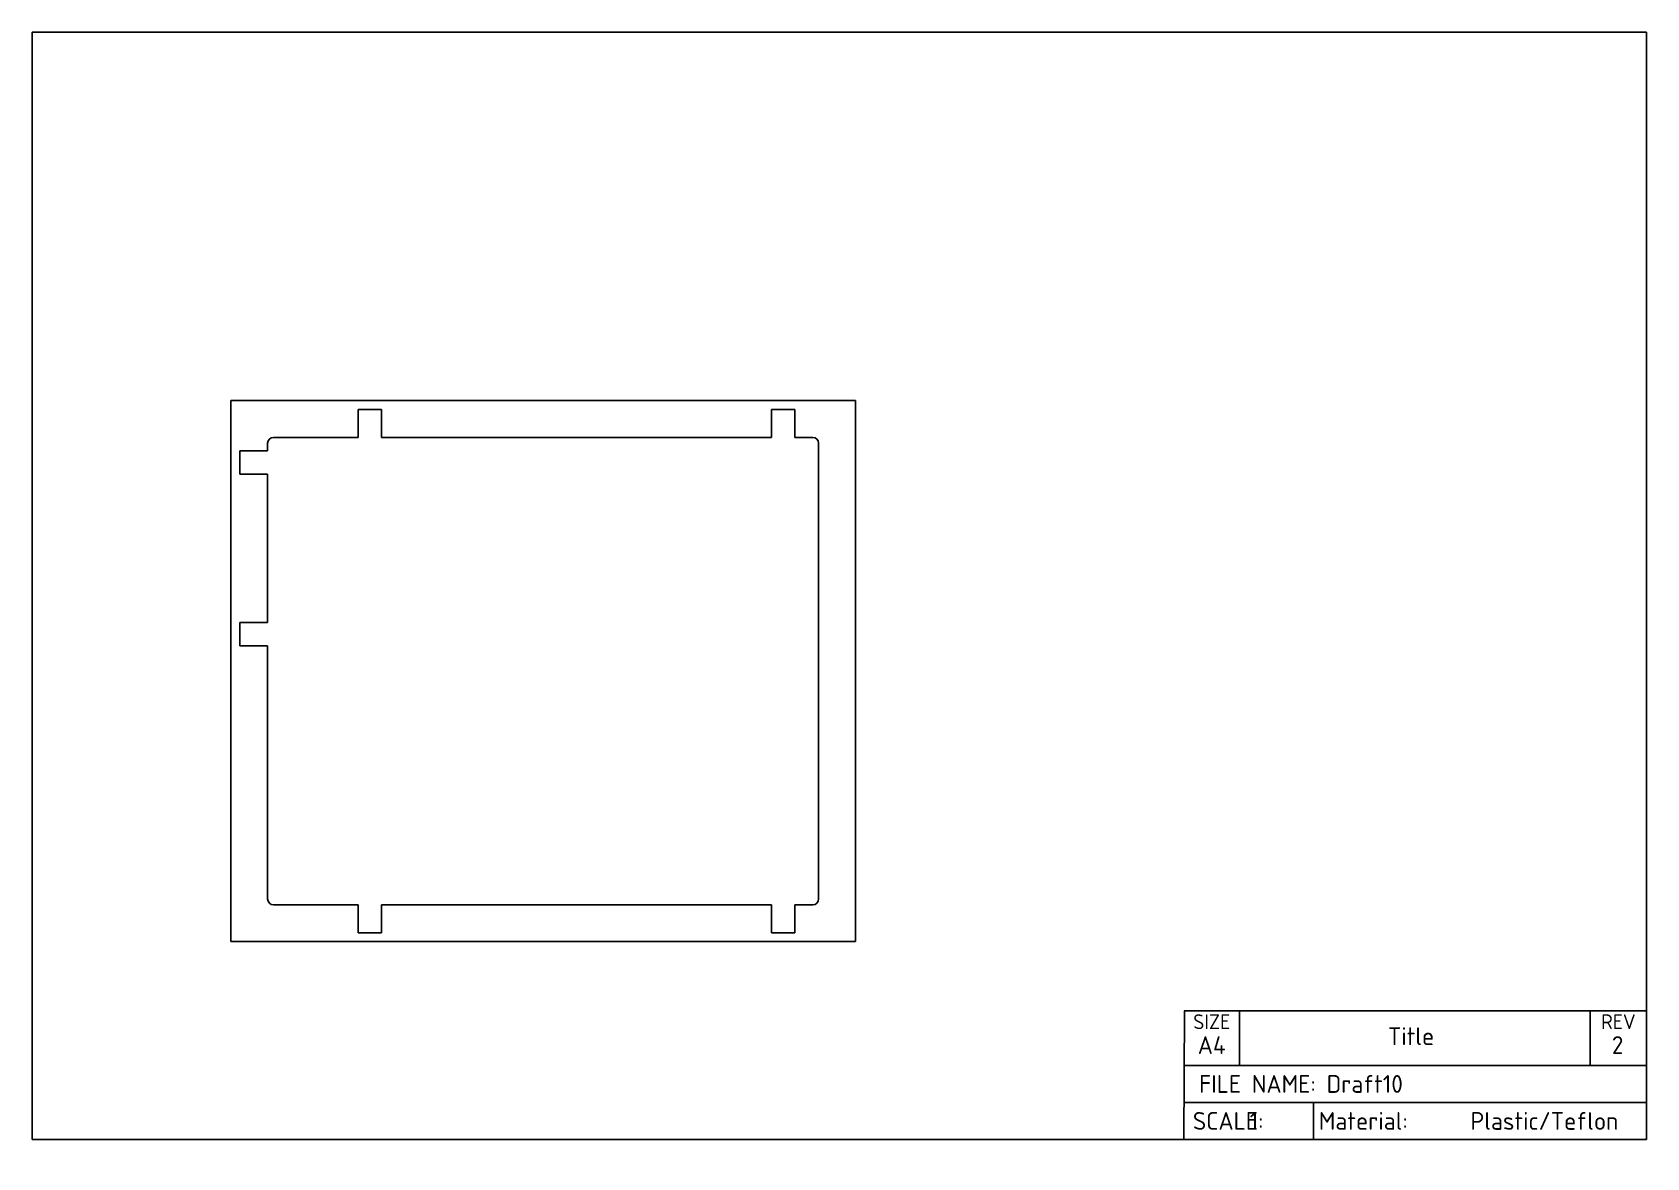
# Model space of a CAD drawing. Header units: millimetres. Extents: x 10 to 287, y 7 to 200.
import ezdxf
from ezdxf.entities.mleader import LeaderData, LeaderLine
from ezdxf.math import Vec2, Vec3

# ---------------------------------------------------------------- set-up
doc = ezdxf.new("R2010")
doc.units = ezdxf.units.MM
doc.layers.add('BOTTOMCOLLAR', color=7, linetype='Continuous')
doc.layers.add('Default', color=7, linetype='Continuous')

# ---------------------------------------------------------------- blocks, each defined once
blk = doc.blocks.new('_DOT')
at = {"color": 0}
blk.add_line((0, 0), (-1, 0), dxfattribs=at)
at = {"color": 0, "const_width": 0.333}
blk.add_lwpolyline([(-0.1665, 0, 1), (0.1665, 0, 1)], format="xyb", close=True, dxfattribs=at)
blk = doc.blocks.new('SE')
at = {"layer": 'BOTTOMCOLLAR', "color": 7, "linetype": 'Continuous'}
for p, q in [((151.24, 136.79), (44.09, 136.79)), ((44.09, 136.79), (44.09, 43.97)), ((151.24, 43.97), (151.24, 136.79)), ((65.94, 135.29), (65.94, 130.49)), ((69.94, 135.29), (65.94, 135.29)), ((69.94, 130.49), (69.94, 135.29)), ((140.84, 135.29), (136.84, 135.29)), ((136.84, 135.29), (136.84, 130.49)), ((140.84, 130.49), (140.84, 135.29)), ((51.39, 130.49), (65.94, 130.49)), ((69.94, 130.49), (136.84, 130.49)), ((140.84, 130.49), (143.94, 130.49)), ((50.39, 128.18), (45.59, 128.18)), ((45.59, 128.18), (45.59, 124.18)), ((50.39, 128.18), (50.39, 129.49)), ((144.94, 129.49), (144.94, 51.27)), ((45.59, 124.18), (50.39, 124.18)), ((50.39, 98.69), (50.39, 124.18)), ((50.39, 98.69), (45.59, 98.69)), ((45.59, 98.69), (45.59, 94.7)), ((45.59, 94.7), (50.39, 94.7)), ((50.39, 51.27), (50.39, 94.7)), ((65.94, 50.27), (51.39, 50.27)), ((65.94, 50.27), (65.94, 45.47)), ((136.84, 50.27), (69.94, 50.27)), ((69.94, 45.47), (69.94, 50.27)), ((136.84, 50.27), (136.84, 45.47)), ((143.94, 50.27), (140.84, 50.27)), ((140.84, 45.47), (140.84, 50.27)), ((69.94, 45.47), (65.94, 45.47)), ((140.84, 45.47), (136.84, 45.47)), ((44.09, 43.97), (151.24, 43.97))]:
    blk.add_line(p, q, dxfattribs=at)
for centre, start, end in [((51.39, 129.49), 90, 180), ((143.94, 129.49), 0, 90), ((51.39, 51.27), 180, 270), ((143.94, 51.27), 270, 0)]:
    blk.add_arc(centre, 1, start, end, dxfattribs=at)

msp = doc.modelspace()

# ---------------------------------------------------------------- linework, layer by layer
at = {"layer": 'Default', "color": 7, "linetype": 'Continuous'}
for p, q in [((287, 200), (10, 200)), ((10, 200), (10, 10)), ((287, 10), (287, 200)), ((207.62, 10), (207.69, 32.08)), ((207.66, 32.07), (287.03, 32.07)), ((217.15, 22.7), (217.15, 32.1)), ((277.35, 22.7), (277.35, 32.1)), ((207.62, 22.7), (287, 22.7)), ((207.62, 16.35), (287, 16.35)), ((229.85, 10), (229.85, 16.35)), ((10, 10), (287, 10))]:
    msp.add_line(p, q, dxfattribs=at)

# ---------------------------------------------------------------- block references
at = {"layer": 'Default'}
msp.add_blockref('SE', (0, 0), dxfattribs=at)

# ---------------------------------------------------------------- texts
for s, insert, char_height, width, attachment_point in [('{\\fSolid Edge ISO|b0||i0||c0|p34;\\C7;\\H2.54;\\W1.;SIZE}', (212.39, 31.47), 2.54, 9.525, 2), ('{\\fSolid Edge ISO|b0||i0||c0|p34;\\C7;\\H2.54;\\W1.;REV}', (282.17, 31.47), 2.54, 9.652, 2), ('{\\fSolid Edge ISO|b1||i0||c0|p34;\\C7;\\H3.048;\\W1.;A4}', (212.39, 26.19), 3.048, 9.525, 5), ('{\\fSolid Edge ISO|b0||i0||c0|p34;\\C7;\\H3.048;\\W1.;SCALE:}', (209.15, 13.18), 3.048, 20.701, 4), ('{\\fSolid Edge ISO|b0||i0||c0|p34;\\C7;\\H3.048;\\W1.;Material:}', (230.77, 13.18), 3.048, 23.876, 4)]:
    msp.add_mtext(s, dxfattribs=dict(at, insert=insert, char_height=char_height, width=width, attachment_point=attachment_point))

# ---------------------------------------------------------------- leaders
at = {"layer": 'Default', "color": 7, "linetype": 'Continuous'}
ml = msp.add_multileader_mtext('Standard', dxfattribs=at)
ml.set_content('{\\pxsm0.9;\\fSolid Edge ISO|b0||i0||c0|p34;\\W1.;Title\\P}', color=256)
ml.set_leader_properties()
ml.set_arrow_properties(name='DOT')
ml.build(insert=Vec2(0, 0))
ml.multileader.update_dxf_attribs({"leader_type": 0, "dogleg_length": 0, "arrow_head_size": 3.05})
ctx = ml.context
ctx.base_point, ctx.char_height, ctx.arrow_head_size, ctx.landing_gap_size = Vec3(241.38, 27.71), 3.048, 3.05, 1.07
ctx.text_align_type = 1
ctx.mtext.insert, ctx.mtext.alignment = Vec3(246.6, 29.24), 2
ml = msp.add_multileader_mtext('Standard', dxfattribs=at)
ml.set_content('{\\pxsm0.9;\\fSolid Edge ISO|b0||i0||c0|p34;\\W1.;2\\P}', color=256)
ml.set_leader_properties()
ml.set_arrow_properties(name='DOT')
ml.build(insert=Vec2(0, 0))
ml.multileader.update_dxf_attribs({"leader_type": 0, "dogleg_length": 0, "arrow_head_size": 3.05})
ctx = ml.context
ctx.base_point, ctx.char_height, ctx.arrow_head_size, ctx.landing_gap_size = Vec3(279.24, 26.19), 3.048, 3.05, 1.07
ctx.text_align_type = 1
ctx.mtext.insert, ctx.mtext.alignment = Vec3(282.04, 27.72), 2
ml = msp.add_multileader_mtext('Standard', dxfattribs=at)
ml.set_content('{\\pxsm0.9;\\fSolid Edge ISO|b0||i0||c0|p34;\\W1.;FILE NAME: Draft10\\P}', color=256)
ml.set_leader_properties()
ml.set_arrow_properties(name='DOT')
ml.build(insert=Vec2(0, 0))
ml.multileader.update_dxf_attribs({"leader_type": 0, "dogleg_length": 0, "arrow_head_size": 3.05})
ctx = ml.context
ctx.base_point, ctx.char_height, ctx.arrow_head_size, ctx.landing_gap_size = Vec3(208.22, 19.51), 3.048, 3.05, 1.07
ctx.mtext.insert = Vec3(210.22, 21.05)
ml = msp.add_multileader_mtext('Standard', dxfattribs=at)
ml.set_content('{\\pxsm0.9;\\fSolid Edge ISO|b0||i0||c0|p34;\\W1.;1\\P}', color=256)
ml.set_leader_properties()
ml.set_arrow_properties(name='DOT')
ml.build(insert=Vec2(0, 0))
ml.multileader.update_dxf_attribs({"leader_type": 0, "dogleg_length": 0, "arrow_head_size": 3.05})
ctx = ml.context
ctx.base_point, ctx.char_height, ctx.arrow_head_size, ctx.landing_gap_size = Vec3(216.92, 13.16), 3.048, 3.05, 1.07
ctx.mtext.insert = Vec3(218.92, 14.69)
ml = msp.add_multileader_mtext('Standard', dxfattribs=at)
ml.set_content('{\\pxsm0.9;\\fSolid Edge ISO|b0||i0||c0|p34;\\W1.;Plastic/Teflon\\P}', color=256)
ml.set_leader_properties()
ml.set_arrow_properties(name='DOT')
ml.build(insert=Vec2(0, 0))
ml.multileader.update_dxf_attribs({"leader_type": 0, "dogleg_length": 0, "arrow_head_size": 3.05})
ctx = ml.context
ctx.base_point, ctx.char_height, ctx.arrow_head_size, ctx.landing_gap_size = Vec3(254.77, 13.17), 3.048, 3.05, 1.07
ctx.mtext.insert = Vec3(256.77, 14.7)

doc.saveas('drawing.dxf')
